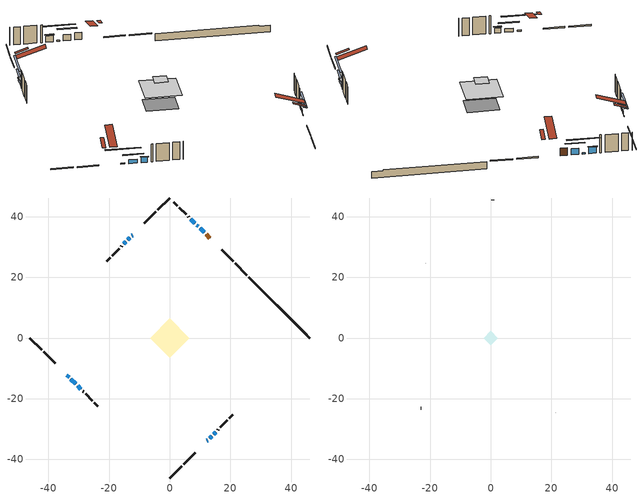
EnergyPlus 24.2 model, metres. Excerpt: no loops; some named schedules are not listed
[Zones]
conditioned space
 floor adiabatic (AdiabaticFloorConstruction): -6.47,0 0,6.47 6.47,0 0,-6.47 z3.12
 floor foundation (Slab1 construction): -5.01,0.65 -0.65,5.01 5.01,-0.65 0.65,-5.01 z-1.3
 wall outside (RimJoist1 construction): 0,-46.13 3.92,-42.21 / -46.13,0 -42.21,-3.92 / 0,46.13 -3.92,42.21 / 25.43,20.7 21.51,24.62 z0.68:0.98
 wall outside (RimJoist2 construction): 4.58,-41.56 8.34,-37.8 / -41.56,-4.58 -37.8,-8.34 / -4.58,41.56 -8.34,37.8 / 20.86,25.28 17.1,29.04 z0.68:0.98
 wall outside (AdiabaticWallConstruction 1): 13.19,32.94 11.98,34.15 z0.68:2.71
 wall outside (AdiabaticWallConstruction): 11.33,34.81 10.02,36.11 / 8.25,37.89 6.94,39.19 z0.68:2.4; 9.37,36.77 8.9,37.23 / -12.24,33.89 -12.48,33.66 / 12.24,-33.89 12.48,-33.66 / -33.89,-12.24 -33.2,-12.94 z0.68:0.99; -13.13,33.01 -13.81,32.32 / 13.13,-33.01 13.81,-32.32 / -14.46,31.67 -15.15,30.99 / 14.46,-31.67 15.15,-30.99 z0.68:1.58; -32.54,-13.59 -31.01,-15.13 z0.68:1.7; -30.35,-15.78 -29.27,-16.87 z0.68:2.12
 wall outside (Wall1 construction): 15.8,-30.33 16.06,-30.07 / -28.61,-17.53 -28.35,-17.78 / -15.8,30.33 -16.06,30.07 / 6.29,39.85 6.03,40.11 z0.68:5.56
 wall outside (Wall2 construction): 16.72,-29.42 18.95,-27.18 / -27.69,-18.44 -25.46,-20.67 / -16.72,29.42 -18.95,27.18 / 5.37,40.76 3.14,43 z0.68:5.56
 wall outside (Wall3 construction): 19.61,-26.53 20.77,-25.37 / -24.8,-21.33 -23.65,-22.49 / -19.61,26.53 -20.77,25.37 / 2.48,43.65 1.32,44.81 z0.68:5.56
 wall foundation (FoundationWall1 construction): 26.09,20.04,-1.3 26.09,20.04,0.68 44.13,2,0.68 44.13,2,0.43 46.13,0,0.43 46.13,0,-1.3
 window (WindowConstruction): 11.33,34.81 10.02,36.11 z0.68:2.4
 window (WindowConstruction 8): 9.37,36.77 8.91,37.23 z0.68:0.98
 window (WindowConstruction 9): -12.24,33.89 -12.47,33.66 z0.68:0.98
 window (WindowConstruction 10): 12.24,-33.89 12.47,-33.66 z0.68:0.98
 window (WindowConstruction 11): -33.89,-12.24 -33.2,-12.93 z0.68:0.98
 window (WindowConstruction 1): -13.13,33 -13.81,32.33 z0.68:1.58
 window (WindowConstruction 2): 13.13,-33 13.81,-32.33 z0.68:1.58
 window (WindowConstruction 3): -32.54,-13.59 -31.01,-15.13 z0.68:1.69
 window (WindowConstruction 4): 8.25,37.89 6.94,39.19 z0.68:2.4
 window (WindowConstruction 5): -14.47,31.67 -15.14,30.99 z0.68:1.58
 window (WindowConstruction 6): 14.47,-31.67 15.14,-30.99 z0.68:1.58
 window (WindowConstruction 7): -30.35,-15.78 -29.27,-16.87 z0.68:2.12
 door (Door): 13.19,32.94 11.98,34.15 z0.68:2.71
 ceiling adiabatic (AdiabaticFloorConstruction): 0,-6.47 6.47,0 0,6.47 -6.47,0 z3.12
 roof outside (Roof2 construction): 11.59,-34.55,5.56 6.51,-29.47,7.95 5.17,-30.81,7.95 10.25,-35.89,5.56; -34.55,-11.59,5.56 -29.47,-6.51,7.95 -30.81,-5.17,7.95 -35.89,-10.25,5.56; -11.59,34.55,5.56 -6.51,29.47,7.95 -5.17,30.81,7.95 -10.25,35.89,5.56; 13.85,32.29,5.56 8.77,27.21,7.95 10.11,25.87,7.95 15.18,30.95,5.56
attic - vented
 floor to conditioned space (Floor1 construction Reversed): -2.33,0 0,2.33 2.33,0 0,-2.33 z5.56
 wall outside (Wall4 construction): 21.42,-24.71 21.43,-24.7 / -22.99,-23.15 -22.98,-23.16 / -21.42,24.71 -21.43,24.7 / 0.67,45.47 0.66,45.48 z0.68:5.56
 roof outside (Roof1 construction): 9.59,-36.54,5.56 7.32,-34.27,6.63 6.72,-34.87,6.63 8.99,-37.14,5.56; -36.54,-9.59,5.56 -34.27,-7.32,6.63 -34.87,-6.72,6.63 -37.14,-8.99,5.56; -9.59,36.54,5.56 -7.32,34.27,6.63 -6.72,34.87,6.63 -8.99,37.14,5.56; 15.84,30.29,5.56 13.57,28.02,6.63 14.17,27.42,6.63 16.44,29.69,5.56
shading: 8.95,37.19 12.4,33.73 12.69,34.02 9.24,37.48 z3.92; 6.11,40.03 12.17,33.97 12.46,34.26 6.4,40.32 z4.94; -15.27,30.86 -9.44,36.69 -9.73,36.98 -15.56,31.15 z4.94; 15.27,-30.86 9.44,-36.69 9.73,-36.98 15.56,-31.15 z4.94; -30.4,-15.73 -36.69,-9.44 -36.98,-9.73 -30.69,-16.03 z4.94; -14.88,31.25 -12.05,34.08 -12.35,34.37 -15.18,31.54 z3.1; 14.88,-31.25 12.05,-34.08 12.35,-34.37 15.18,-31.54 z3.1; -29.93,-16.2 -33.62,-12.52 -33.91,-12.81 -30.22,-16.49 z3.22; 6.8,39.33 8.39,37.74 8.68,38.03 7.09,39.62 z2.6; -15.29,30.85 -14.32,31.81 -14.61,32.1 -15.58,31.14 z1.78; 15.29,-30.85 14.32,-31.81 14.61,-32.1 15.58,-31.14 z1.78; -29.12,-17.01 -30.49,-15.64 -30.79,-15.93 -29.41,-17.3 z2.32
[Building]
Building 1: Terrain=Suburbs
[Site:Location]
Winnipeg Intl AP_MB: Latitude {deg}=49.91; Longitude {deg}=-97.24; Time Zone {hr}=-6; Elevation {m}=239; Keep Site Location Information=Yes
[Site:GroundTemperature:Shallow]
-2.46526, -5.11642, -5.32873, -4.07063, 0.979979, 6.00706, 10.3653, 13.1261, 13.3606, 11.1152, 6.8681, 1.99523
[Site:WaterMainsTemperature]
Calculation Method=Schedule; Temperature Schedule=mains temperature schedule
[Material] Roughness=Rough; Thermal Absorptance=0.9
Name | Thickness {m} | Conductivity {W/m-K} | Density {kg/m3} | Specific Heat {J/kg-K} | Solar Absorptance | Visible Absorptance
asphalt or fiberglass shingles | 0.00635 | 0.162714 | 1121.4 | 1465.45 | 0.84 | 0.84
ceiling stud and cavity | 0.1397 | 0.150545 | 65.682 | 1177.47 | 0.7 | 0.7
concrete 4.0 in. | 0.1016 | 1.803125 | 2242.8 | 837.4 | 0.7 | 0.7
concrete 8.0 in. | 0.2032 | 1.803125 | 2242.8 | 837.4 | 0.7 | 0.7
door material | 0.04445 | 0.053851 | 512.64 | 1214.23 | 0.7 | 0.7
floor covering | 0.0127 | 0.0433444 | 54.468 | 1339.84 | 0.6 | 0.6
floor rigid ins; wall rigid ins | 0.512978 | 0.029427 | 32.04 | 1214.23 | 0.7 | 0.7
floor stud and cavity | 0.1397 | 1.75129 | 37.0049 | 1207.88 | 0.7 | 0.7
furniture material conditioned space 1 | 0.1524 | 0.115458 | 640.8 | 1214.23 | 0.6 | 0.6
gypsum board | 0.0127 | 0.160291 | 801 | 837.4 | 0.6 | 0.6
gypsum board 1 | 0.0127 | 0.160291 | 801 | 837.4 | 0.7 | 0.7
osb sheathing 0.5 in. | 0.0127 | 0.115458 | 512.64 | 1214.23 | 0.7 | 0.7
osb sheathing 0.75 in. | 0.01905 | 0.115458 | 512.64 | 1214.23 | 0.7 | 0.7
osb sheathing 2.0 in. | 0.0508 | 0.115458 | 512.64 | 1214.23 | 0.7 | 0.7
rim joist stud and cavity | 0.0508 | 0.0451784 | 125.044 | 1163.47 | 0.6 | 0.6
rim joist stud and cavity 1 | 0.0508 | 0.029095 | 125.044 | 1163.47 | 0.6 | 0.6
roof stud and cavity | 0.2032 | 0.233706 | 78.34581 | 1123.46 | 0.7 | 0.7
wall stud and cavity | 0.1397 | 0.126135 | 139.0536 | 1170.24 | 0.7 | 0.7
wall stud and cavity 1 | 0.1397 | 0.12735 | 139.0536 | 1170.24 | 0.7 | 0.7
wall stud and cavity 2 | 0.1397 | 0.126537 | 139.0536 | 1170.24 | 0.7 | 0.7
wall stud and cavity 3 | 0.0889 | 6.1454 | 50.32683 | 1063.81 | 0.6 | 0.6
wall stud and cavity 4 | 0.0889 | 0.380278 | 52.3479 | 1209.89 | 0.7 | 0.7
wall stud and cavity 5 | 0.0889 | 0.391764 | 83.0341 | 1211.67 | 0.7 | 0.7
wood siding | 0.0254 | 0.102417 | 544.68 | 1172.36 | 0.4 | 0.4
wood siding 1 | 0.00254 | 0.102417 | 544.68 | 1172.36 | 0.4 | 0.4
wood siding 2; wood siding 3; wood siding 4 | 0.0254 | 0.102417 | 544.68 | 1172.36 | 0.7 | 0.7
[WindowMaterial:SimpleGlazingSystem]
Name | U-Factor {W/m2-K} | Solar Heat Gain Coefficient
WindowMaterial | 2.8884 | 0.69
WindowMaterial 1 | 2.94859 | 0.64
WindowMaterial 2 | 3.92577 | 0.68
WindowMaterial 3 | 3.80029 | 0.69
WindowMaterial 4 | 3.51979 | 0.71
WindowMaterial 5 | 5.75352 | 0.53
WindowMaterial 6 | 2.680016 | 0.43
[Construction]
AdiabaticFloorConstruction: floor stud and cavity, floor rigid ins, osb sheathing 0.75 in., floor covering
AdiabaticWallConstruction: wood siding 3, wall rigid ins, wall stud and cavity 4, gypsum board
AdiabaticWallConstruction 1: wood siding 4, wall rigid ins, wall stud and cavity 4, gypsum board
Door: door material
Floor1 construction Reversed: gypsum board, ceiling stud and cavity
FoundationWall1 construction: concrete 8.0 in., gypsum board 1
furniture construction conditioned space 1: furniture material conditioned space 1
PartitionWallConstruction: gypsum board, wall stud and cavity 5, gypsum board
RimJoist1 construction: wood siding 2, osb sheathing 2.0 in., rim joist stud and cavity
RimJoist2 construction: wood siding 2, osb sheathing 2.0 in., rim joist stud and cavity 1
Roof1 construction: asphalt or fiberglass shingles
Roof2 construction: asphalt or fiberglass shingles, osb sheathing 0.75 in., roof stud and cavity, gypsum board
Slab1 construction: concrete 4.0 in.
Wall1 construction: wood siding, osb sheathing 0.5 in., wall stud and cavity, gypsum board
Wall2 construction: wood siding, osb sheathing 0.5 in., wall stud and cavity 1, gypsum board
Wall3 construction: wood siding, osb sheathing 0.5 in., wall stud and cavity 2, gypsum board
Wall4 construction: wood siding 1, wall stud and cavity 3
WindowConstruction; WindowConstruction 4: WindowMaterial
WindowConstruction 1; WindowConstruction 5: WindowMaterial 1
WindowConstruction 10; WindowConstruction 9: WindowMaterial 6
WindowConstruction 11; WindowConstruction 8: WindowMaterial 5
WindowConstruction 2; WindowConstruction 6: WindowMaterial 2
WindowConstruction 3: WindowMaterial 3
WindowConstruction 7: WindowMaterial 4
[Zone] Multiplier=1; Part of Total Floor Area=Yes
Name | Volume {m3}
attic - vented | 1.88883
conditioned space | 332.7
[Space]
Name | Zone | Volume {m3}
attic - vented 1 | attic - vented | 1.88883
conditioned space 1 | conditioned space | 332.7
[ZoneInfiltration:EffectiveLeakageArea]
infil attic - vented 1: Zone or Space=attic - vented 1; Schedule=Always On Discrete; Effective Air Leakage Area {cm2}=362.333; Stack Coefficient=0.000413559; Wind Coefficient=1.37401e-05
[ZoneMixing]
whole house fan mix: Zone or Space=attic - vented; Schedule=Always On Continuous; Design Flow Rate Calculation Method=Flow/Zone; Design Flow Rate {m3/s}=0; Source Zone or Space=conditioned space
[SurfaceProperty:ExposedFoundationPerimeter]
Slab1: Exposed Perimeter Calculation Method=TotalExposedPerimeter; Total Exposed Perimeter {m}=28.347
[InternalMass] Zone or ZoneList=conditioned space; Space or SpaceList=conditioned space 1
Name | Construction | Surface Area {m2}
furniture mass conditioned space 1 | furniture construction conditioned space 1 | 53.2401
partition wall mass | PartitionWallConstruction | 133.1
[Lights]
interior lighting: Zone or ZoneList or Space or SpaceList=conditioned space 1; Schedule=interior lighting schedule; Design Level Calculation Method=LightingLevel; Lighting Level {W}=343.2; Return Air Fraction=0; Fraction Radiant=0.6; Fraction Visible=0.2; Fraction Replaceable=1
[People]
occupants: Zone or ZoneList or Space or SpaceList=conditioned space 1; Number of People Schedule=occupants schedule; Number of People Calculation Method=People; Number of People=3; Fraction Radiant=0.314171; Sensible Heat Fraction=0.56303; Activity Level Schedule=occupants activity schedule; Carbon Dioxide Generation Rate {m3/s-W}=0; Enable ASHRAE 55 Comfort Warnings=No; Mean Radiant Temperature Calculation Type=EnclosureAveraged
[ElectricEquipment] Zone or ZoneList or Space or SpaceList=conditioned space 1; Design Level Calculation Method=EquipmentLevel
Name | Schedule | Design Level {W} | Fraction Latent | Fraction Radiant | Fraction Lost
clothes dryer | clothes dryer schedule | 140.772 | 0.015 | 0.081 | 0.85
clothes washer | clothes washer schedule | 32.1985 | 0.03 | 0.162 | 0.7
cooking range | cooking range schedule | 215.147 | 0.08 | 0.432 | 0.2
dishwasher | dishwasher schedule | 66.8632 | 0.3 | 0.18 | 0.4
fridge | fridge schedule | 72.9452 | 0 | 0.6 | 0
mech vent house fan | mech vent house fan schedule | 10 | 0 | 0 | 1
mech vent house fan cfis | mech vent house fan cfis schedule | 0 | 0 | 0 | 0
misc plug loads | misc plug loads schedule | 494.7 | 0.045 | 0.513 | 0.1
whole house fan | Always On Discrete | 0 | 0 | 0 | 1
[OtherEquipment] Zone or ZoneList or Space or SpaceList=conditioned space 1; Design Level Calculation Method=EquipmentLevel
Name | Fuel Type | Schedule | Design Level {W} | Fraction Latent | Fraction Radiant | Fraction Lost
clothes dryer 1 | Electricity | clothes dryer schedule | 0 | 0.015 | 0.081 | 0.85
cooking range 1 | Electricity | cooking range schedule | 0 | 0.08 | 0.432 | 0.2
general water use latent | None | general water use schedule | 62.594 | 1 | 0 | 0
general water use sensible | None | general water use schedule | -61.6891 | 0 | 0.6 | 0
mech vent house fan latent load | None | Always On Discrete | 0 | 1 | 0 | 0
mech vent house fan sensible load | None | Always On Discrete | 0 | 0 | 0 | 0
water heater energy adjustment1 | Electricity | Always On Discrete | 0.01 | 0 | 0 | 1
[ZoneInfiltration:DesignFlowRate] Zone or ZoneList or Space or SpaceList=conditioned space 1; Schedule=Always On Discrete; Design Flow Rate Calculation Method=Flow/Zone; Design Flow Rate {m3/s}=0
infil flow; natural vent flow; whole house fan flow
[Foundation:Kiva]
Foundation Kiva 1: Initial Indoor Air Temperature {C}=21; Wall Height Above Grade {m}=0.680009; Wall Depth Below Slab {m}=0.2032
[Foundation:Kiva:Settings]
Soil Conductivity {W/m-K}=0.849921; Soil Density {kg/m3}=1842.3; Soil Specific Heat {J/kg-K}=418.7; Ground Solar Absorptivity=0.9; Ground Thermal Absorptivity=0.9; Ground Surface Roughness {m}=0.03; Far-Field Width {m}=40; Deep-Ground Boundary Condition=ZeroFlux; Deep-Ground Depth {m}=40; Minimum Cell Dimension {m}=0.2; Maximum Cell Growth Coefficient=3; Simulation Timestep=Timestep
[Exterior:Lights]
exterior lighting: Schedule=exterior lighting schedule; Design Level {W}=75.6
[Schedule:Constant]
Name | Hourly Value
Always On Continuous; mech vent house fan schedule; mech vent house fan cfis schedule; Always On Discrete | 1
occupants activity schedule | 117.228
fridge schedule | 0
[Schedule:Week:Daily]
interior lighting schedule Week Rule - Jan1-Jan27: interior lighting schedule day, interior lighting schedule day, interior lighting schedule day, interior lighting schedule day, interior lighting schedule day, interior lighting schedule day, interior lighting schedule day, interior lighting schedule default day, interior lighting schedule default day, interior lighting schedule default day, interior lighting schedule default day, interior lighting schedule default day
interior lighting schedule Week Rule - Jan28-Feb3: interior lighting schedule day, interior lighting schedule day, interior lighting schedule day, interior lighting schedule day, interior lighting schedule day 1, interior lighting schedule day 1, interior lighting schedule day 1, interior lighting schedule default day, interior lighting schedule default day, interior lighting schedule default day, interior lighting schedule default day, interior lighting schedule default day
interior lighting schedule Week Rule - Feb4-Feb24: interior lighting schedule day 1, interior lighting schedule day 1, interior lighting schedule day 1, interior lighting schedule day 1, interior lighting schedule day 1, interior lighting schedule day 1, interior lighting schedule day 1, interior lighting schedule default day, interior lighting schedule default day, interior lighting schedule default day, interior lighting schedule default day, interior lighting schedule default day
interior lighting schedule Week Rule - Feb25-Mar3: interior lighting schedule day 1, interior lighting schedule day 1, interior lighting schedule day 1, interior lighting schedule day 1, interior lighting schedule day 2, interior lighting schedule day 2, interior lighting schedule day 2, interior lighting schedule default day, interior lighting schedule default day, interior lighting schedule default day, interior lighting schedule default day, interior lighting schedule default day
interior lighting schedule Week Rule - Mar4-Mar31: interior lighting schedule day 2, interior lighting schedule day 2, interior lighting schedule day 2, interior lighting schedule day 2, interior lighting schedule day 2, interior lighting schedule day 2, interior lighting schedule day 2, interior lighting schedule default day, interior lighting schedule default day, interior lighting schedule default day, interior lighting schedule default day, interior lighting schedule default day
interior lighting schedule Week Rule - Apr1-Apr28: interior lighting schedule day 3, interior lighting schedule day 3, interior lighting schedule day 3, interior lighting schedule day 3, interior lighting schedule day 3, interior lighting schedule day 3, interior lighting schedule day 3, interior lighting schedule default day, interior lighting schedule default day, interior lighting schedule default day, interior lighting schedule default day, interior lighting schedule default day
interior lighting schedule Week Rule - Apr29-May5: interior lighting schedule day 3, interior lighting schedule day 3, interior lighting schedule day 4, interior lighting schedule day 4, interior lighting schedule day 4, interior lighting schedule day 4, interior lighting schedule day 4, interior lighting schedule default day, interior lighting schedule default day, interior lighting schedule default day, interior lighting schedule default day, interior lighting schedule default day
interior lighting schedule Week Rule - May6-May26: interior lighting schedule day 4, interior lighting schedule day 4, interior lighting schedule day 4, interior lighting schedule day 4, interior lighting schedule day 4, interior lighting schedule day 4, interior lighting schedule day 4, interior lighting schedule default day, interior lighting schedule default day, interior lighting schedule default day, interior lighting schedule default day, interior lighting schedule default day
interior lighting schedule Week Rule - May27-Jun2: interior lighting schedule day 4, interior lighting schedule day 4, interior lighting schedule day 4, interior lighting schedule day 4, interior lighting schedule day 4, interior lighting schedule day 5, interior lighting schedule day 5, interior lighting schedule default day, interior lighting schedule default day, interior lighting schedule default day, interior lighting schedule default day, interior lighting schedule default day
interior lighting schedule Week Rule - Jun3-Jun30: interior lighting schedule day 5, interior lighting schedule day 5, interior lighting schedule day 5, interior lighting schedule day 5, interior lighting schedule day 5, interior lighting schedule day 5, interior lighting schedule day 5, interior lighting schedule default day, interior lighting schedule default day, interior lighting schedule default day, interior lighting schedule default day, interior lighting schedule default day
interior lighting schedule Week Rule - Jul1-Jul28: interior lighting schedule day 6, interior lighting schedule day 6, interior lighting schedule day 6, interior lighting schedule day 6, interior lighting schedule day 6, interior lighting schedule day 6, interior lighting schedule day 6, interior lighting schedule default day, interior lighting schedule default day, interior lighting schedule default day, interior lighting schedule default day, interior lighting schedule default day
interior lighting schedule Week Rule - Jul29-Aug4: interior lighting schedule day 6, interior lighting schedule day 6, interior lighting schedule day 6, interior lighting schedule day 7, interior lighting schedule day 7, interior lighting schedule day 7, interior lighting schedule day 7, interior lighting schedule default day, interior lighting schedule default day, interior lighting schedule default day, interior lighting schedule default day, interior lighting schedule default day
interior lighting schedule Week Rule - Aug5-Aug25: interior lighting schedule day 7, interior lighting schedule day 7, interior lighting schedule day 7, interior lighting schedule day 7, interior lighting schedule day 7, interior lighting schedule day 7, interior lighting schedule day 7, interior lighting schedule default day, interior lighting schedule default day, interior lighting schedule default day, interior lighting schedule default day, interior lighting schedule default day
interior lighting schedule Week Rule - Aug26-Sep1: interior lighting schedule day 7, interior lighting schedule day 7, interior lighting schedule day 7, interior lighting schedule day 7, interior lighting schedule day 7, interior lighting schedule day 7, interior lighting schedule day 8, interior lighting schedule default day, interior lighting schedule default day, interior lighting schedule default day, interior lighting schedule default day, interior lighting schedule default day
interior lighting schedule Week Rule - Sep2-Sep29: interior lighting schedule day 8, interior lighting schedule day 8, interior lighting schedule day 8, interior lighting schedule day 8, interior lighting schedule day 8, interior lighting schedule day 8, interior lighting schedule day 8, interior lighting schedule default day, interior lighting schedule default day, interior lighting schedule default day, interior lighting schedule default day, interior lighting schedule default day
interior lighting schedule Week Rule - Sep30-Oct6: interior lighting schedule day 8, interior lighting schedule day 9, interior lighting schedule day 9, interior lighting schedule day 9, interior lighting schedule day 9, interior lighting schedule day 9, interior lighting schedule day 9, interior lighting schedule default day, interior lighting schedule default day, interior lighting schedule default day, interior lighting schedule default day, interior lighting schedule default day
interior lighting schedule Week Rule - Oct7-Oct27: interior lighting schedule day 9, interior lighting schedule day 9, interior lighting schedule day 9, interior lighting schedule day 9, interior lighting schedule day 9, interior lighting schedule day 9, interior lighting schedule day 9, interior lighting schedule default day, interior lighting schedule default day, interior lighting schedule default day, interior lighting schedule default day, interior lighting schedule default day
interior lighting schedule Week Rule - Oct28-Nov3: interior lighting schedule day 9, interior lighting schedule day 9, interior lighting schedule day 9, interior lighting schedule day 9, interior lighting schedule day 10, interior lighting schedule day 10, interior lighting schedule day 10, interior lighting schedule default day, interior lighting schedule default day, interior lighting schedule default day, interior lighting schedule default day, interior lighting schedule default day
interior lighting schedule Week Rule - Nov4-Nov24: interior lighting schedule day 10, interior lighting schedule day 10, interior lighting schedule day 10, interior lighting schedule day 10, interior lighting schedule day 10, interior lighting schedule day 10, interior lighting schedule day 10, interior lighting schedule default day, interior lighting schedule default day, interior lighting schedule default day, interior lighting schedule default day, interior lighting schedule default day
interior lighting schedule Week Rule - Nov25-Dec1: interior lighting schedule day 10, interior lighting schedule day 10, interior lighting schedule day 10, interior lighting schedule day 10, interior lighting schedule day 10, interior lighting schedule day 10, interior lighting schedule day 11, interior lighting schedule default day, interior lighting schedule default day, interior lighting schedule default day, interior lighting schedule default day, interior lighting schedule default day
interior lighting schedule Week Rule - Dec2-Dec31: interior lighting schedule day 11, interior lighting schedule day 11, interior lighting schedule day 11, interior lighting schedule day 11, interior lighting schedule day 11, interior lighting schedule day 11, interior lighting schedule day 11, interior lighting schedule default day, interior lighting schedule default day, interior lighting schedule default day, interior lighting schedule default day, interior lighting schedule default day
occupants schedule Week Rule - Jan1-Dec31: occupants schedule day, occupants schedule day, occupants schedule day, occupants schedule day, occupants schedule day, occupants schedule day, occupants schedule day, occupants schedule default day, occupants schedule default day, occupants schedule default day, occupants schedule default day, occupants schedule default day
clothes dryer schedule Week Rule - Jan1-Dec31: clothes dryer schedule day, clothes dryer schedule day, clothes dryer schedule day, clothes dryer schedule day, clothes dryer schedule day, clothes dryer schedule day, clothes dryer schedule day, clothes dryer schedule default day, clothes dryer schedule default day, clothes dryer schedule default day, clothes dryer schedule default day, clothes dryer schedule default day
clothes washer schedule Week Rule - Jan1-Dec31: clothes washer schedule day, clothes washer schedule day, clothes washer schedule day, clothes washer schedule day, clothes washer schedule day, clothes washer schedule day, clothes washer schedule day, clothes washer schedule default day, clothes washer schedule default day, clothes washer schedule default day, clothes washer schedule default day, clothes washer schedule default day
cooking range schedule Week Rule - Jan1-Dec31: cooking range schedule day, cooking range schedule day, cooking range schedule day, cooking range schedule day, cooking range schedule day, cooking range schedule day, cooking range schedule day, cooking range schedule default day, cooking range schedule default day, cooking range schedule default day, cooking range schedule default day, cooking range schedule default day
dishwasher schedule Week Rule - Jan1-Dec31: dishwasher schedule day, dishwasher schedule day, dishwasher schedule day, dishwasher schedule day, dishwasher schedule day, dishwasher schedule day, dishwasher schedule day, dishwasher schedule default day, dishwasher schedule default day, dishwasher schedule default day, dishwasher schedule default day, dishwasher schedule default day
misc plug loads schedule Week Rule - Jan1-Dec31: misc plug loads schedule day, misc plug loads schedule day, misc plug loads schedule day, misc plug loads schedule day, misc plug loads schedule day, misc plug loads schedule day, misc plug loads schedule day, misc plug loads schedule default day, misc plug loads schedule default day, misc plug loads schedule default day, misc plug loads schedule default day, misc plug loads schedule default day
general water use schedule Week Rule - Jan1-Dec31: general water use schedule day, general water use schedule day, general water use schedule day, general water use schedule day, general water use schedule day, general water use schedule day, general water use schedule day, general water use schedule default day, general water use schedule default day, general water use schedule default day, general water use schedule default day, general water use schedule default day
exterior lighting schedule Week Rule - Jan1-Jan27: exterior lighting schedule day, exterior lighting schedule day, exterior lighting schedule day, exterior lighting schedule day, exterior lighting schedule day, exterior lighting schedule day, exterior lighting schedule day, exterior lighting schedule default day, exterior lighting schedule default day, exterior lighting schedule default day, exterior lighting schedule default day, exterior lighting schedule default day
exterior lighting schedule Week Rule - Jan28-Feb3: exterior lighting schedule day, exterior lighting schedule day, exterior lighting schedule day, exterior lighting schedule day, exterior lighting schedule day 1, exterior lighting schedule day 1, exterior lighting schedule day 1, exterior lighting schedule default day, exterior lighting schedule default day, exterior lighting schedule default day, exterior lighting schedule default day, exterior lighting schedule default day
exterior lighting schedule Week Rule - Feb4-Feb24: exterior lighting schedule day 1, exterior lighting schedule day 1, exterior lighting schedule day 1, exterior lighting schedule day 1, exterior lighting schedule day 1, exterior lighting schedule day 1, exterior lighting schedule day 1, exterior lighting schedule default day, exterior lighting schedule default day, exterior lighting schedule default day, exterior lighting schedule default day, exterior lighting schedule default day
exterior lighting schedule Week Rule - Feb25-Mar3: exterior lighting schedule day 1, exterior lighting schedule day 1, exterior lighting schedule day 1, exterior lighting schedule day 1, exterior lighting schedule day 2, exterior lighting schedule day 2, exterior lighting schedule day 2, exterior lighting schedule default day, exterior lighting schedule default day, exterior lighting schedule default day, exterior lighting schedule default day, exterior lighting schedule default day
exterior lighting schedule Week Rule - Mar4-Mar31: exterior lighting schedule day 2, exterior lighting schedule day 2, exterior lighting schedule day 2, exterior lighting schedule day 2, exterior lighting schedule day 2, exterior lighting schedule day 2, exterior lighting schedule day 2, exterior lighting schedule default day, exterior lighting schedule default day, exterior lighting schedule default day, exterior lighting schedule default day, exterior lighting schedule default day
exterior lighting schedule Week Rule - Apr1-Apr28: exterior lighting schedule day 3, exterior lighting schedule day 3, exterior lighting schedule day 3, exterior lighting schedule day 3, exterior lighting schedule day 3, exterior lighting schedule day 3, exterior lighting schedule day 3, exterior lighting schedule default day, exterior lighting schedule default day, exterior lighting schedule default day, exterior lighting schedule default day, exterior lighting schedule default day
exterior lighting schedule Week Rule - Apr29-May5: exterior lighting schedule day 3, exterior lighting schedule day 3, exterior lighting schedule day 4, exterior lighting schedule day 4, exterior lighting schedule day 4, exterior lighting schedule day 4, exterior lighting schedule day 4, exterior lighting schedule default day, exterior lighting schedule default day, exterior lighting schedule default day, exterior lighting schedule default day, exterior lighting schedule default day
exterior lighting schedule Week Rule - May6-May26: exterior lighting schedule day 4, exterior lighting schedule day 4, exterior lighting schedule day 4, exterior lighting schedule day 4, exterior lighting schedule day 4, exterior lighting schedule day 4, exterior lighting schedule day 4, exterior lighting schedule default day, exterior lighting schedule default day, exterior lighting schedule default day, exterior lighting schedule default day, exterior lighting schedule default day
exterior lighting schedule Week Rule - May27-Jun2: exterior lighting schedule day 4, exterior lighting schedule day 4, exterior lighting schedule day 4, exterior lighting schedule day 4, exterior lighting schedule day 4, exterior lighting schedule day 5, exterior lighting schedule day 5, exterior lighting schedule default day, exterior lighting schedule default day, exterior lighting schedule default day, exterior lighting schedule default day, exterior lighting schedule default day
exterior lighting schedule Week Rule - Jun3-Jun30: exterior lighting schedule day 5, exterior lighting schedule day 5, exterior lighting schedule day 5, exterior lighting schedule day 5, exterior lighting schedule day 5, exterior lighting schedule day 5, exterior lighting schedule day 5, exterior lighting schedule default day, exterior lighting schedule default day, exterior lighting schedule default day, exterior lighting schedule default day, exterior lighting schedule default day
exterior lighting schedule Week Rule - Jul1-Jul28: exterior lighting schedule day 6, exterior lighting schedule day 6, exterior lighting schedule day 6, exterior lighting schedule day 6, exterior lighting schedule day 6, exterior lighting schedule day 6, exterior lighting schedule day 6, exterior lighting schedule default day, exterior lighting schedule default day, exterior lighting schedule default day, exterior lighting schedule default day, exterior lighting schedule default day
exterior lighting schedule Week Rule - Jul29-Aug4: exterior lighting schedule day 6, exterior lighting schedule day 6, exterior lighting schedule day 6, exterior lighting schedule day 7, exterior lighting schedule day 7, exterior lighting schedule day 7, exterior lighting schedule day 7, exterior lighting schedule default day, exterior lighting schedule default day, exterior lighting schedule default day, exterior lighting schedule default day, exterior lighting schedule default day
exterior lighting schedule Week Rule - Aug5-Aug25: exterior lighting schedule day 7, exterior lighting schedule day 7, exterior lighting schedule day 7, exterior lighting schedule day 7, exterior lighting schedule day 7, exterior lighting schedule day 7, exterior lighting schedule day 7, exterior lighting schedule default day, exterior lighting schedule default day, exterior lighting schedule default day, exterior lighting schedule default day, exterior lighting schedule default day
exterior lighting schedule Week Rule - Aug26-Sep1: exterior lighting schedule day 7, exterior lighting schedule day 7, exterior lighting schedule day 7, exterior lighting schedule day 7, exterior lighting schedule day 7, exterior lighting schedule day 7, exterior lighting schedule day 8, exterior lighting schedule default day, exterior lighting schedule default day, exterior lighting schedule default day, exterior lighting schedule default day, exterior lighting schedule default day
exterior lighting schedule Week Rule - Sep2-Sep29: exterior lighting schedule day 8, exterior lighting schedule day 8, exterior lighting schedule day 8, exterior lighting schedule day 8, exterior lighting schedule day 8, exterior lighting schedule day 8, exterior lighting schedule day 8, exterior lighting schedule default day, exterior lighting schedule default day, exterior lighting schedule default day, exterior lighting schedule default day, exterior lighting schedule default day
exterior lighting schedule Week Rule - Sep30-Oct6: exterior lighting schedule day 8, exterior lighting schedule day 9, exterior lighting schedule day 9, exterior lighting schedule day 9, exterior lighting schedule day 9, exterior lighting schedule day 9, exterior lighting schedule day 9, exterior lighting schedule default day, exterior lighting schedule default day, exterior lighting schedule default day, exterior lighting schedule default day, exterior lighting schedule default day
exterior lighting schedule Week Rule - Oct7-Oct27: exterior lighting schedule day 9, exterior lighting schedule day 9, exterior lighting schedule day 9, exterior lighting schedule day 9, exterior lighting schedule day 9, exterior lighting schedule day 9, exterior lighting schedule day 9, exterior lighting schedule default day, exterior lighting schedule default day, exterior lighting schedule default day, exterior lighting schedule default day, exterior lighting schedule default day
exterior lighting schedule Week Rule - Oct28-Nov3: exterior lighting schedule day 9, exterior lighting schedule day 9, exterior lighting schedule day 9, exterior lighting schedule day 9, exterior lighting schedule day 10, exterior lighting schedule day 10, exterior lighting schedule day 10, exterior lighting schedule default day, exterior lighting schedule default day, exterior lighting schedule default day, exterior lighting schedule default day, exterior lighting schedule default day
exterior lighting schedule Week Rule - Nov4-Nov24: exterior lighting schedule day 10, exterior lighting schedule day 10, exterior lighting schedule day 10, exterior lighting schedule day 10, exterior lighting schedule day 10, exterior lighting schedule day 10, exterior lighting schedule day 10, exterior lighting schedule default day, exterior lighting schedule default day, exterior lighting schedule default day, exterior lighting schedule default day, exterior lighting schedule default day
exterior lighting schedule Week Rule - Nov25-Dec1: exterior lighting schedule day 10, exterior lighting schedule day 10, exterior lighting schedule day 10, exterior lighting schedule day 10, exterior lighting schedule day 10, exterior lighting schedule day 10, exterior lighting schedule day 11, exterior lighting schedule default day, exterior lighting schedule default day, exterior lighting schedule default day, exterior lighting schedule default day, exterior lighting schedule default day
exterior lighting schedule Week Rule - Dec2-Dec31: exterior lighting schedule day 11, exterior lighting schedule day 11, exterior lighting schedule day 11, exterior lighting schedule day 11, exterior lighting schedule day 11, exterior lighting schedule day 11, exterior lighting schedule day 11, exterior lighting schedule default day, exterior lighting schedule default day, exterior lighting schedule default day, exterior lighting schedule default day, exterior lighting schedule default day
[Schedule:Year]
interior lighting schedule: interior lighting schedule Week Rule - Jan1-Jan27, 1, 1, 1, 27, interior lighting schedule Week Rule - Jan28-Feb3, 1, 28, 2, 3, interior lighting schedule Week Rule - Feb4-Feb24, 2, 4, 2, 24, interior lighting schedule Week Rule - Feb25-Mar3, 2, 25, 3, 3, interior lighting schedule Week Rule - Mar4-Mar31, 3, 4, 3, 31, interior lighting schedule Week Rule - Apr1-Apr28, 4, 1, 4, 28, interior lighting schedule Week Rule - Apr29-May5, 4, 29, 5, 5, interior lighting schedule Week Rule - May6-May26, 5, 6, 5, 26, interior lighting schedule Week Rule - May27-Jun2, 5, 27, 6, 2, interior lighting schedule Week Rule - Jun3-Jun30, 6, 3, 6, 30, interior lighting schedule Week Rule - Jul1-Jul28, 7, 1, 7, 28, interior lighting schedule Week Rule - Jul29-Aug4, 7, 29, 8, 4, interior lighting schedule Week Rule - Aug5-Aug25, 8, 5, 8, 25, interior lighting schedule Week Rule - Aug26-Sep1, 8, 26, 9, 1, interior lighting schedule Week Rule - Sep2-Sep29, 9, 2, 9, 29, interior lighting schedule Week Rule - Sep30-Oct6, 9, 30, 10, 6, interior lighting schedule Week Rule - Oct7-Oct27, 10, 7, 10, 27, interior lighting schedule Week Rule - Oct28-Nov3, 10, 28, 11, 3, interior lighting schedule Week Rule - Nov4-Nov24, 11, 4, 11, 24, interior lighting schedule Week Rule - Nov25-Dec1, 11, 25, 12, 1, interior lighting schedule Week Rule - Dec2-Dec31, 12, 2, 12, 31
occupants schedule: occupants schedule Week Rule - Jan1-Dec31, 1, 1, 12, 31
clothes dryer schedule: clothes dryer schedule Week Rule - Jan1-Dec31, 1, 1, 12, 31
clothes washer schedule: clothes washer schedule Week Rule - Jan1-Dec31, 1, 1, 12, 31
cooking range schedule: cooking range schedule Week Rule - Jan1-Dec31, 1, 1, 12, 31
dishwasher schedule: dishwasher schedule Week Rule - Jan1-Dec31, 1, 1, 12, 31
misc plug loads schedule: misc plug loads schedule Week Rule - Jan1-Dec31, 1, 1, 12, 31
general water use schedule: general water use schedule Week Rule - Jan1-Dec31, 1, 1, 12, 31
exterior lighting schedule: exterior lighting schedule Week Rule - Jan1-Jan27, 1, 1, 1, 27, exterior lighting schedule Week Rule - Jan28-Feb3, 1, 28, 2, 3, exterior lighting schedule Week Rule - Feb4-Feb24, 2, 4, 2, 24, exterior lighting schedule Week Rule - Feb25-Mar3, 2, 25, 3, 3, exterior lighting schedule Week Rule - Mar4-Mar31, 3, 4, 3, 31, exterior lighting schedule Week Rule - Apr1-Apr28, 4, 1, 4, 28, exterior lighting schedule Week Rule - Apr29-May5, 4, 29, 5, 5, exterior lighting schedule Week Rule - May6-May26, 5, 6, 5, 26, exterior lighting schedule Week Rule - May27-Jun2, 5, 27, 6, 2, exterior lighting schedule Week Rule - Jun3-Jun30, 6, 3, 6, 30, exterior lighting schedule Week Rule - Jul1-Jul28, 7, 1, 7, 28, exterior lighting schedule Week Rule - Jul29-Aug4, 7, 29, 8, 4, exterior lighting schedule Week Rule - Aug5-Aug25, 8, 5, 8, 25, exterior lighting schedule Week Rule - Aug26-Sep1, 8, 26, 9, 1, exterior lighting schedule Week Rule - Sep2-Sep29, 9, 2, 9, 29, exterior lighting schedule Week Rule - Sep30-Oct6, 9, 30, 10, 6, exterior lighting schedule Week Rule - Oct7-Oct27, 10, 7, 10, 27, exterior lighting schedule Week Rule - Oct28-Nov3, 10, 28, 11, 3, exterior lighting schedule Week Rule - Nov4-Nov24, 11, 4, 11, 24, exterior lighting schedule Week Rule - Nov25-Dec1, 11, 25, 12, 1, exterior lighting schedule Week Rule - Dec2-Dec31, 12, 2, 12, 31
[Schedule:Compact]
mains temperature schedule: Through: 01/01, For: AllDays, Until: 24:00, 3.57167, Through: 01/02, For: AllDays, Until: 24:00, 3.48889, Through: 01/03, For: AllDays, Until: 24:00, 3.40667, Through: 01/04, For: AllDays, Until: 24:00, 3.32611, Through: 01/05, For: AllDays, Until: 24:00, 3.24611, Through: 01/06, For: AllDays, Until: 24:00, 3.16778, Through: 01/07, For: AllDays, Until: 24:00, 3.09056, Through: 01/08, For: AllDays, Until: 24:00, 3.01444, Through: 01/09, For: AllDays, Until: 24:00, 2.93944, Through: 01/10, For: AllDays, Until: 24:00, 2.86611, Through: 01/11, For: AllDays, Until: 24:00, 2.79389, Through: 01/12, For: AllDays, Until: 24:00, 2.72278, Through: 01/13, For: AllDays, Until: 24:00, 2.65278, Through: 01/14, For: AllDays, Until: 24:00, 2.58444, Through: 01/15, For: AllDays, Until: 24:00, 2.51778, Through: 01/16, For: AllDays, Until: 24:00, 2.45222, Through: 01/17, For: AllDays, Until: 24:00, 2.38778, Through: 01/18, For: AllDays, Until: 24:00, 2.325, Through: 01/19, For: AllDays, Until: 24:00, 2.26389, Through: 01/20, For: AllDays, Until: 24:00, 2.20389, Through: 01/21, For: AllDays, Until: 24:00, 2.14556, Through: 01/22, For: AllDays, Until: 24:00, 2.08889, Through: 01/23, For: AllDays, Until: 24:00, 2.03333, Through: 01/24, For: AllDays, Until: 24:00, 1.97944, Through: 01/25, For: AllDays, Until: 24:00, 1.92722, Through: 01/26, For: AllDays, Until: 24:00, 1.87611, Through: 01/27, For: AllDays, Until: 24:00, 1.82722, Through: 01/28, For: AllDays, Until: 24:00, 1.77944, Through: 01/29, For: AllDays, Until: 24:00, 1.73333, Through: 01/30, For: AllDays, Until: 24:00, 1.68944, Through: 01/31, For: AllDays, Until: 24:00, 1.64667, Through: 02/01, For: AllDays, Until: 24:00, 1.60556, Through: 02/02, For: AllDays, Until: 24:00, 1.56611, Through: 02/03, For: AllDays, Until: 24:00, 1.52833, Through: 02/04, For: AllDays, Until: 24:00, 1.49222, Through: 02/05, For: AllDays, Until: 24:00, 1.45778, Through: 02/06, For: AllDays, Until: 24:00, 1.425, Through: 02/07, For: AllDays, Until: 24:00, 1.39389, Through: 02/08, For: AllDays, Until: 24:00, 1.36444, Through: 02/09, For: AllDays, Until: 24:00, 1.33722, Through: 02/10, For: AllDays, Until: 24:00, 1.31111, Through: 02/11, For: AllDays, Until: 24:00, 1.28722, Through: 02/12, For: AllDays, Until: 24:00, 1.26444, Through: 02/13, For: AllDays, Until: 24:00, 1.24389, Through: 02/14, For: AllDays, Until: 24:00, 1.22556, Through: 02/15, For: AllDays, Until: 24:00, 1.20833, Through: 02/16, For: AllDays, Until: 24:00, 1.19278, Through: 02/17, For: AllDays, Until: 24:00, 1.17944, Through: 02/18, For: AllDays, Until: 24:00, 1.16778, Through: 02/19, For: AllDays, Until: 24:00, 1.15778, Through: 02/20, For: AllDays, Until: 24:00, 1.14944, Through: 02/21, For: AllDays, Until: 24:00, 1.14333, Through: 02/22, For: AllDays, Until: 24:00, 1.13889, Through: 02/23, For: AllDays, Until: 24:00, 1.13611, Through: 02/24, For: AllDays, Until: 24:00, 1.135, Through: 02/25, For: AllDays, Until: 24:00, 1.13556, Through: 02/26, For: AllDays, Until: 24:00, 1.13833, Through: 02/27, For: AllDays, Until: 24:00, 1.14278, Through: 02/28, For: AllDays, Until: 24:00, 1.14889, Through: 03/01, For: AllDays, Until: 24:00, 1.15667, Through: 03/02, For: AllDays, Until: 24:00, 1.16667, Through: 03/03, For: AllDays, Until: 24:00, 1.17778, Through: 03/04, For: AllDays, Until: 24:00, 1.19111, Through: 03/05, For: AllDays, Until: 24:00, 1.20667, Through: 03/06, For: AllDays, Until: 24:00, 1.22333, Through: 03/07, For: AllDays, Until: 24:00, 1.24167, Through: 03/08, For: AllDays, Until: 24:00, 1.26222, Through: 03/09, For: AllDays, Until: 24:00, 1.28444, Through: 03/10, For: AllDays, Until: 24:00, 1.30833, Through: 03/11, For: AllDays, Until: 24:00, 1.33389, Through: 03/12, For: AllDays, Until: 24:00, 1.36167, Through: 03/13, For: AllDays, Until: 24:00, 1.39056, Through: 03/14, For: AllDays, Until: 24:00, 1.42111, Through: 03/15, For: AllDays, Until: 24:00, 1.45389, Through: 03/16, For: AllDays, Until: 24:00, 1.48833, Through: 03/17, For: AllDays, Until: 24:00, 1.52389, Through: 03/18, For: AllDays, Until: 24:00, 1.56167, Through: 03/19, For: AllDays, Until: 24:00, 1.60111, Through: 03/20, For: AllDays, Until: 24:00, 1.64167, Through: 03/21, For: AllDays, Until: 24:00, 1.68444, Through: 03/22, For: AllDays, Until: 24:00, 1.72833, Through: 03/23, For: AllDays, Until: 24:00, 1.77444, Through: 03/24, For: AllDays, Until: 24:00, 1.82167, Through: 03/25, For: AllDays, Until: 24:00, 1.87056, Through: 03/26, For: AllDays, Until: 24:00, 1.92111, Through: 03/27, For: AllDays, Until: 24:00, 1.97333, Through: 03/28, For: AllDays, Until: 24:00, 2.02722, Through: 03/29, For: AllDays, Until: 24:00, 2.08222, Through: 03/30, For: AllDays, Until: 24:00, 2.13889, Through: 03/31, For: AllDays, Until: 24:00, 2.19722, Through: 04/01, For: AllDays, Until: 24:00, 2.25722, Through: 04/02, For: AllDays, Until: 24:00, 2.31833, Through: 04/03, For: AllDays, Until: 24:00, 2.38056, Through: 04/04, For: AllDays, Until: 24:00, 2.445, Through: 04/05, For: AllDays, Until: 24:00, 2.51056, Through: 04/06, For: AllDays, Until: 24:00, 2.57722, Through: 04/07, For: AllDays, Until: 24:00, 2.64556, Through: 04/08, For: AllDays, Until: 24:00, 2.715, Through: 04/09, For: AllDays, Until: 24:00, 2.78556, Through: 04/10, For: AllDays, Until: 24:00, 2.85778, Through: 04/11, For: AllDays, Until: 24:00, 2.93111, Through: 04/12, For: AllDays, Until: 24:00, 3.00611, Through: 04/13, For: AllDays, Until: 24:00, 3.08222, Through: 04/14, For: AllDays, Until: 24:00, 3.15889, Through: 04/15, For: AllDays, Until: 24:00, 3.23778, Through: 04/16, For: AllDays, Until: 24:00, 3.31722, Through: 04/17, For: AllDays, Until: 24:00, 3.39778, Through: 04/18, For: AllDays, Until: 24:00, 3.47944, Through: 04/19, For: AllDays, Until: 24:00, 3.56222, Through: 04/20, For: AllDays, Until: 24:00, 3.64667, Through: 04/21, For: AllDays, Until: 24:00, 3.73167, Through: 04/22, For: AllDays, Until: 24:00, 3.81722, Through: 04/23, For: AllDays, Until: 24:00, 3.90444, Through: 04/24, For: AllDays, Until: 24:00, 3.99278, Through: 04/25, For: AllDays, Until: 24:00, 4.08167, Through: 04/26, For: AllDays, Until: 24:00, 4.17167, Through: 04/27, For: AllDays, Until: 24:00, 4.26222, Through: 04/28, For: AllDays, Until: 24:00, 4.35389, Through: 04/29, For: AllDays, Until: 24:00, 4.44611, Through: 04/30, For: AllDays, Until: 24:00, 4.53944, Through: 05/01, For: AllDays, Until: 24:00, 4.63389, Through: 05/02, For: AllDays, Until: 24:00, 4.72889, Through: 05/03, For: AllDays, Until: 24:00, 4.82444, Through: 05/04, For: AllDays, Until: 24:00, 4.92056, Through: 05/05, For: AllDays, Until: 24:00, 5.01722, Through: 05/06, For: AllDays, Until: 24:00, 5.115, Through: 05/07, For: AllDays, Until: 24:00, 5.21333, Through: 05/08, For: AllDays, Until: 24:00, 5.31222, Through: 05/09, For: AllDays, Until: 24:00, 5.41167, Through: 05/10, For: AllDays, Until: 24:00, 5.51111, Through: 05/11, For: AllDays, Until: 24:00, 5.61167, Through: 05/12, For: AllDays, Until: 24:00, 5.71278, Through: 05/13, For: AllDays, Until: 24:00, 5.81389, Through: 05/14, For: AllDays, Until: 24:00, 5.91556, Through: 05/15, For: AllDays, Until: 24:00, 6.01778, Through: 05/16, For: AllDays, Until: 24:00, 6.12, Through: 05/17, For: AllDays, Until: 24:00, 6.22278, Through: 05/18, For: AllDays, Until: 24:00, 6.32556, Through: 05/19, For: AllDays, Until: 24:00, 6.42889, Through: 05/20, For: AllDays, Until: 24:00, 6.53278, Through: 05/21, For: AllDays, Until: 24:00, 6.63611, Through: 05/22, For: AllDays, Until: 24:00, 6.74, Through: 05/23, For: AllDays, Until: 24:00, 6.84389, Through: 05/24, For: AllDays, Until: 24:00, 6.94833, Through: 05/25, For: AllDays, Until: 24:00, 7.05222, Through: 05/26, For: AllDays, Until: 24:00, 7.15667, Through: 05/27, For: AllDays, Until: 24:00, 7.26056, Through: 05/28, For: AllDays, Until: 24:00, 7.365, Through: 05/29, For: AllDays, Until: 24:00, 7.46889, Through: 05/30, For: AllDays, Until: 24:00, 7.57333, Through: 05/31, For: AllDays, Until: 24:00, 7.67722, Through: 06/01, For: AllDays, Until: 24:00, 7.78111, Through: 06/02, For: AllDays, Until: 24:00, 7.88444, Through: 06/03, For: AllDays, Until: 24:00, 7.98778, Through: 06/04, For: AllDays, Until: 24:00, 8.09111, Through: 06/05, For: AllDays, Until: 24:00, 8.19444, Through: 06/06, For: AllDays, Until: 24:00, 8.29667, Through: 06/07, For: AllDays, Until: 24:00, 8.39889, Through: 06/08, For: AllDays, Until: 24:00, 8.50111, Through: 06/09, For: AllDays, Until: 24:00, 8.60278, Through: 06/10, For: AllDays, Until: 24:00, 8.70389, Through: 06/11, For: AllDays, Until: 24:00, 8.80444, Through: 06/12, For: AllDays, Until: 24:00, 8.90444, Through: 06/13, For: AllDays, Until: 24:00, 9.00444, Through: 06/14, For: AllDays, Until: 24:00, 9.10333, Through: 06/15, For: AllDays, Until: 24:00, 9.20222, Through: 06/16, For: AllDays, Until: 24:00, 9.3, Through: 06/17, For: AllDays, Until: 24:00, 9.39778, Through: 06/18, For: AllDays, Until: 24:00, 9.49444, Through: 06/19, For: AllDays, Until: 24:00, 9.59056, Through: 06/20, For: AllDays, Until: 24:00, 9.68556, Through: 06/21, For: AllDays, Until: 24:00, 9.78056, Through: 06/22, For: AllDays, Until: 24:00, 9.87389, Through: 06/23, For: AllDays, Until: 24:00, 9.96722, Through: 06/24, For: AllDays, Until: 24:00, 10.0594, Through: 06/25, For: AllDays, Until: 24:00, 10.1506, Through: 06/26, For: AllDays, Until: 24:00, 10.2411, Through: 06/27, For: AllDays, Until: 24:00, 10.3311, Through: 06/28, For: AllDays, Until: 24:00, 10.4194, Through: 06/29, For: AllDays, Until: 24:00, 10.5072, Through: 06/30, For: AllDays, Until: 24:00, 10.5939, Through: 07/01, For: AllDays, Until: 24:00, 10.6794, Through: 07/02, For: AllDays, Until: 24:00, 10.7644, Through: 07/03, For: AllDays, Until: 24:00, 10.8478, Through: 07/04, For: AllDays, Until: 24:00, 10.9306, Through: 07/05, For: AllDays, Until: 24:00, 11.0117, Through: 07/06, For: AllDays, Until: 24:00, 11.0922, Through: 07/07, For: AllDays, Until: 24:00, 11.1711, Through: 07/08, For: AllDays, Until: 24:00, 11.2494, Through: 07/09, For: AllDays, Until: 24:00, 11.3261, Through: 07/10, For: AllDays, Until: 24:00, 11.4017, Through: 07/11, For: AllDays, Until: 24:00, 11.4761, Through: 07/12, For: AllDays, Until: 24:00, 11.5489, Through: 07/13, For: AllDays, Until: 24:00, 11.6206, Through: 07/14, For: AllDays, Until: 24:00, 11.6911, Through: 07/15, For: AllDays, Until: 24:00, 11.76, Through: 07/16, For: AllDays, Until: 24:00, 11.8278, Through: 07/17, For: AllDays, Until: 24:00, 11.8944, Through: 07/18, For: AllDays, Until: 24:00, 11.9594, Through: 07/19, For: AllDays, Until: 24:00, 12.0228, Through: 07/20, For: AllDays, Until: 24:00, 12.085, Through: 07/21, For: AllDays, Until: 24:00, 12.1456, Through: 07/22, For: AllDays, Until: 24:00, 12.205, Through: 07/23, For: AllDays, Until: 24:00, 12.2628, Through: 07/24, For: AllDays, Until: 24:00, 12.3189, Through: 07/25, For: AllDays, Until: 24:00, 12.3733, Through: 07/26, For: AllDays, Until: 24:00, 12.4267, Through: 07/27, For: AllDays, Until: 24:00, 12.4783, Through: 07/28, For: AllDays, Until: 24:00, 12.5283, Through: 07/29, For: AllDays, Until: 24:00, 12.5767, Through: 07/30, For: AllDays, Until: 24:00, 12.6239, Through: 07/31, For: AllDays, Until: 24:00, 12.6689, Through: 08/01, For: AllDays, Until: 24:00, 12.7128, Through: 08/02, For: AllDays, Until: 24:00, 12.7544, Through: 08/03, For: AllDays, Until: 24:00, 12.795, Through: 08/04, For: AllDays, Until: 24:00, 12.8339, Through: 08/05, For: AllDays, Until: 24:00, 12.8706, Through: 08/06, For: AllDays, Until: 24:00, 12.9061, Through: 08/07, For: AllDays, Until: 24:00, 12.94, Through: 08/08, For: AllDays, Until: 24:00, 12.9717, Through: 08/09, For: AllDays, Until: 24:00, 13.0022, Through: 08/10, For: AllDays, Until: 24:00, 13.0306, Through: 08/11, For: AllDays, Until: 24:00, 13.0572, Through: 08/12, For: AllDays, Until: 24:00, 13.0822, Through: 08/13, For: AllDays, Until: 24:00, 13.1056, Through: 08/14, For: AllDays, Until: 24:00, 13.1272, Through: 08/15, For: AllDays, Until: 24:00, 13.1472, Through: 08/16, For: AllDays, Until: 24:00, 13.165, Through: 08/17, For: AllDays, Until: 24:00, 13.1817, Through: 08/18, For: AllDays, Until: 24:00, 13.1961, Through: 08/19, For: AllDays, Until: 24:00, 13.2089, Through: 08/20, For: AllDays, Until: 24:00, 13.2194, Through: 08/21, For: AllDays, Until: 24:00, 13.2289, Through: 08/22, For: AllDays, Until: 24:00, 13.2361, Through: 08/23, For: AllDays, Until: 24:00, 13.2417, Through: 08/24, For: AllDays, Until: 24:00, 13.2456, Through: 08/25, For: AllDays, Until: 24:00, 13.2472, Through: 08/26, For: AllDays, Until: 24:00, 13.2478, Through: 08/27, For: AllDays, Until: 24:00, 13.2461, Through: 08/28, For: AllDays, Until: 24:00, 13.2428, Through: 08/29, For: AllDays, Until: 24:00, 13.2378, Through: 08/30, For: AllDays, Until: 24:00, 13.2306, Through: 08/31, For: AllDays, Until: 24:00, 13.2217, Through: 09/01, For: AllDays, Until: 24:00, 13.2111, Through: 09/02, For: AllDays, Until: 24:00, 13.1989, Through: 09/03, For: AllDays, Until: 24:00, 13.185, Through: 09/04, For: AllDays, Until: 24:00, 13.1689, Through: 09/05, For: AllDays, Until: 24:00, 13.1511, Through: 09/06, For: AllDays, Until: 24:00, 13.1317, Through: 09/07, For: AllDays, Until: 24:00, 13.1106, Through: 09/08, For: AllDays, Until: 24:00, 13.0878, Through: 09/09, For: AllDays, Until: 24:00, 13.0633, Through: 09/10, For: AllDays, Until: 24:00, 13.0367, Through: 09/11, For: AllDays, Until: 24:00, 13.0083, Through: 09/12, For: AllDays, Until: 24:00, 12.9789, Through: 09/13, For: AllDays, Until: 24:00, 12.9472, Through: 09/14, For: AllDays, Until: 24:00, 12.9139, Through: 09/15, For: AllDays, Until: 24:00, 12.8789, Through: 09/16, For: AllDays, Until: 24:00, 12.8422, Through: 09/17, For: AllDays, Until: 24:00, 12.8039, Through: 09/18, For: AllDays, Until: 24:00, 12.7639, Through: 09/19, For: AllDays, Until: 24:00, 12.7222, Through: 09/20, For: AllDays, Until: 24:00, 12.6789, Through: 09/21, For: AllDays, Until: 24:00, 12.6339, Through: 09/22, For: AllDays, Until: 24:00, 12.5872, Through: 09/23, For: AllDays, Until: 24:00, 12.5394, Through: 09/24, For: AllDays, Until: 24:00, 12.4894, Through: 09/25, For: AllDays, Until: 24:00, 12.4383, Through: 09/26, For: AllDays, Until: 24:00, 12.3856, Through: 09/27, For: AllDays, Until: 24:00, 12.3311, Through: 09/28, For: AllDays, Until: 24:00, 12.275, Through: 09/29, For: AllDays, Until: 24:00, 12.2178, Through: 09/30, For: AllDays, Until: 24:00, 12.1589, Through: 10/01, For: AllDays, Until: 24:00, 12.0989, Through: 10/02, For: AllDays, Until: 24:00, 12.0367, Through: 10/03, For: AllDays, Until: 24:00, 11.9733, Through: 10/04, For: AllDays, Until: 24:00, 11.9089, Through: 10/05, For: AllDays, Until: 24:00, 11.8428, Through: 10/06, For: AllDays, Until: 24:00, 11.7756, Through: 10/07, For: AllDays, Until: 24:00, 11.7067, Through: 10/08, For: AllDays, Until: 24:00, 11.6367, Through: 10/09, For: AllDays, Until: 24:00, 11.565, Through: 10/10, For: AllDays, Until: 24:00, 11.4922, Through: 10/11, For: AllDays, Until: 24:00, 11.4183, Through: 10/12, For: AllDays, Until: 24:00, 11.3428, Through: 10/13, For: AllDays, Until: 24:00, 11.2667, Through: 10/14, For: AllDays, Until: 24:00, 11.1889, Through: 10/15, For: AllDays, Until: 24:00, 11.11, Through: 10/16, For: AllDays, Until: 24:00, 11.03, Through: 10/17, For: AllDays, Until: 24:00, 10.9489, Through: 10/18, For: AllDays, Until: 24:00, 10.8667, Through: 10/19, For: AllDays, Until: 24:00, 10.7828, Through: 10/20, For: AllDays, Until: 24:00, 10.6983, Through: 10/21, For: AllDays, Until: 24:00, 10.6133, Through: 10/22, For: AllDays, Until: 24:00, 10.5267, Through: 10/23, For: AllDays, Until: 24:00, 10.4389, Through: 10/24, For: AllDays, Until: 24:00, 10.3506, Through: 10/25, For: AllDays, Until: 24:00, 10.2611, Through: 10/26, For: AllDays, Until: 24:00, 10.1711, Through: 10/27, For: AllDays, Until: 24:00, 10.08, Through: 10/28, For: AllDays, Until: 24:00, 9.98778, Through: 10/29, For: AllDays, Until: 24:00, 9.895, Through: 10/30, For: AllDays, Until: 24:00, 9.80111, Through: 10/31, For: AllDays, Until: 24:00, 9.70667, Through: 11/01, For: AllDays, Until: 24:00, 9.61167, Through: 11/02, For: AllDays, Until: 24:00, 9.51556, Through: 11/03, For: AllDays, Until: 24:00, 9.41944, Through: 11/04, For: AllDays, Until: 24:00, 9.32167, Through: 11/05, For: AllDays, Until: 24:00, 9.22389, Through: 11/06, For: AllDays, Until: 24:00, 9.12556, Through: 11/07, For: AllDays, Until: 24:00, 9.02667, Through: 11/08, For: AllDays, Until: 24:00, 8.92667, Through: 11/09, For: AllDays, Until: 24:00, 8.82667, Through: 11/10, For: AllDays, Until: 24:00, 8.72611, Through: 11/11, For: AllDays, Until: 24:00, 8.625, Through: 11/12, For: AllDays, Until: 24:00, 8.52389, Through: 11/13, For: AllDays, Until: 24:00, 8.42167, Through: 11/14, For: AllDays, Until: 24:00, 8.31944, Through: 11/15, For: AllDays, Until: 24:00, 8.21722, Through: 11/16, For: AllDays, Until: 24:00, 8.11444, Through: 11/17, For: AllDays, Until: 24:00, 8.01111, Through: 11/18, For: AllDays, Until: 24:00, 7.90778, Through: 11/19, For: AllDays, Until: 24:00, 7.80389, Through: 11/20, For: AllDays, Until: 24:00, 7.70056, Through: 11/21, For: AllDays, Until: 24:00, 7.59611, Through: 11/22, For: AllDays, Until: 24:00, 7.49222, Through: 11/23, For: AllDays, Until: 24:00, 7.38833, Through: 11/24, For: AllDays, Until: 24:00, 7.28389, Through: 11/25, For: AllDays, Until: 24:00, 7.18, Through: 11/26, For: AllDays, Until: 24:00, 7.07556, Through: 11/27, For: AllDays, Until: 24:00, 6.97111, Through: 11/28, For: AllDays, Until: 24:00, 6.86722, Through: 11/29, For: AllDays, Until: 24:00, 6.76333, Through: 11/30, For: AllDays, Until: 24:00, 6.65944, Through: 12/01, For: AllDays, Until: 24:00, 6.55556, Through: 12/02, For: AllDays, Until: 24:00, 6.45222, Through: 12/03, For: AllDays, Until: 24:00, 6.34889, Through: 12/04, For: AllDays, Until: 24:00, 6.24556, Through: 12/05, For: AllDays, Until: 24:00, 6.14278, Through: 12/06, For: AllDays, Until: 24:00, 6.04056, Through: 12/07, For: AllDays, Until: 24:00, 5.93833, Through: 12/08, For: AllDays, Until: 24:00, 5.83667, Through: 12/09, For: AllDays, Until: 24:00, 5.735, Through: 12/10, For: AllDays, Until: 24:00, 5.63389, Through: 12/11, For: AllDays, Until: 24:00, 5.53333, Through: 12/12, For: AllDays, Until: 24:00, 5.43333, Through: 12/13, For: AllDays, Until: 24:00, 5.33389, Through: 12/14, For: AllDays, Until: 24:00, 5.235, Through: 12/15, For: AllDays, Until: 24:00, 5.13667, Through: 12/16, For: AllDays, Until: 24:00, 5.03889, Through: 12/17, For: AllDays, Until: 24:00, 4.94222, Through: 12/18, For: AllDays, Until: 24:00, 4.84556, Through: 12/19, For: AllDays, Until: 24:00, 4.75, Through: 12/20, For: AllDays, Until: 24:00, 4.655, Through: 12/21, For: AllDays, Until: 24:00, 4.56056, Through: 12/22, For: AllDays, Until: 24:00, 4.46722, Through: 12/23, For: AllDays, Until: 24:00, 4.37444, Through: 12/24, For: AllDays, Until: 24:00, 4.28278, Through: 12/25, For: AllDays, Until: 24:00, 4.19167, Through: 12/26, For: AllDays, Until: 24:00, 4.10167, Through: 12/27, For: AllDays, Until: 24:00, 4.01222, Through: 12/28, For: AllDays, Until: 24:00, 3.92389, Through: 12/29, For: AllDays, Until: 24:00, 3.83667, Through: 12/30, For: AllDays, Until: 24:00, 3.75056, Through: 12/31, For: AllDays, Until: 24:00, 3.665
